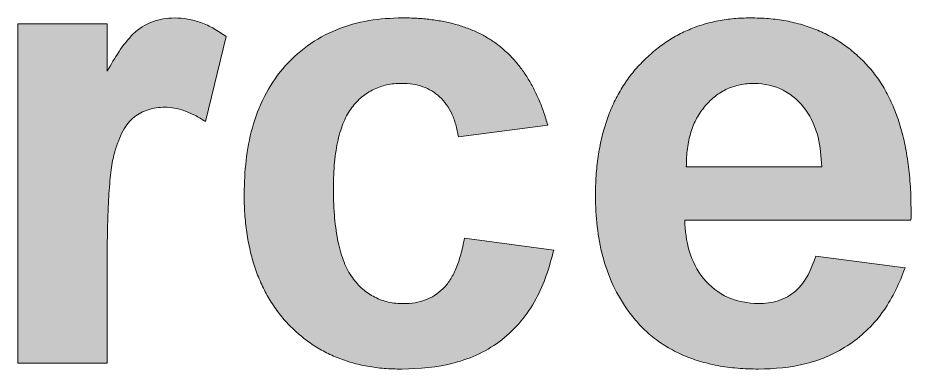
# Model space of a CAD drawing. Extents: x 222 to 1672, y 144 to 807.
# Drawn here: x 461.478 to 465.325, y 383.251 to 384.764 of the extents above; entities that cross this region are included whole.
import ezdxf

# ---------------------------------------------------------------- set-up
doc = ezdxf.new("R2010")
doc.units = 0
doc.header["$LTSCALE"] = 2
doc.header["$MEASUREMENT"] = 0
doc.layers.add('DIM', color=7, linetype='CONTINUOUS')

msp = doc.modelspace()

# ---------------------------------------------------------------- hatches: boundary and pattern name
at = {"layer": 'DIM', "lineweight": 5}
h = msp.add_hatch(color=256, dxfattribs=at)
edge = h.paths.add_edge_path(flags=0)
edge.add_spline(control_points=[(462.37527, 384.68311), (462.35758, 384.69545), (462.32335, 384.71932), (462.26755, 384.74473), (462.21072, 384.76095), (462.17212, 384.76302), (462.15292, 384.76404)], knot_values=[0, 0, 0, 0, 0.2683154, 0.519385, 0.7609211, 1, 1, 1, 1], weights=[1, 1, 1, 1, 1, 1, 1], degree=3, periodic=0)
edge.add_spline(control_points=[(462.15292, 384.76404), (462.12009, 384.76272), (462.08763, 384.75837), (462.02633, 384.73544), (461.99818, 384.71826), (461.92846, 384.64863), (461.89526, 384.59128), (461.86245, 384.53448)], knot_values=[0, 0, 0, 0, 0.25, 0.25, 0.5, 0.5, 1, 1, 1, 1], weights=[1, 1, 1, 1, 1, 1, 1, 1], degree=3, periodic=0)
edge.add_line((461.86245, 384.53448), (461.86245, 384.7384))
edge.add_line((461.86245, 384.7384), (461.47784, 384.7384))
edge.add_line((461.47784, 384.7384), (461.47784, 383.27686))
edge.add_line((461.47784, 383.27686), (461.86245, 383.27686))
edge.add_line((461.86245, 383.27686), (461.86245, 383.71036))
edge.add_spline(control_points=[(461.86245, 383.71036), (461.86248, 383.73894), (461.86254, 383.79357), (461.86424, 383.8717), (461.86659, 383.94208), (461.86959, 384.00489), (461.87403, 384.05991), (461.87896, 384.10741), (461.88529, 384.14712), (461.89437, 384.18869), (461.90909, 384.23126), (461.92807, 384.27521), (461.95088, 384.31043), (461.97736, 384.33718), (462.00697, 384.3563), (462.03918, 384.3696), (462.07411, 384.37786), (462.09838, 384.3789), (462.11085, 384.37943)], knot_values=[0, 0, 0, 0, 0.107962, 0.2063582, 0.2951999, 0.3740037, 0.4438441, 0.5037341, 0.5543266, 0.5956948, 0.6642943, 0.7241247, 0.7761752, 0.8218364, 0.8652137, 0.9084058, 0.9529497, 1, 1, 1, 1], weights=[1, 1, 1, 1, 1, 1, 1, 1, 1, 1, 1, 1, 1, 1, 1, 1, 1, 1, 1], degree=3, periodic=0)
edge.add_spline(control_points=[(462.11085, 384.37943), (462.12468, 384.37858), (462.15333, 384.37683), (462.1966, 384.36423), (462.24158, 384.34497), (462.2704, 384.32684), (462.28553, 384.31733)], knot_values=[0, 0, 0, 0, 0.220706, 0.457143, 0.7150645, 1, 1, 1, 1], weights=[1, 1, 1, 1, 1, 1, 1], degree=3, periodic=0)
edge.add_line((462.28553, 384.31733), (462.37527, 384.68311))
h = msp.add_hatch(color=256, dxfattribs=at)
edge = h.paths.add_edge_path(flags=0)
edge.add_spline(control_points=[(462.83681, 384.02927), (462.83703, 384.0489), (462.83746, 384.08674), (462.84094, 384.14134), (462.84732, 384.1915), (462.8561, 384.23741), (462.86703, 384.27905), (462.88082, 384.31628), (462.89644, 384.34943), (462.91573, 384.37776), (462.93671, 384.40232), (462.95908, 384.42381), (462.98361, 384.44158), (463.00952, 384.45661), (463.03758, 384.46765), (463.06687, 384.47632), (463.09814, 384.4811), (463.11951, 384.48169), (463.13048, 384.48199)], knot_values=[0, 0, 0, 0, 0.096496, 0.1859478, 0.2686545, 0.344853, 0.4155385, 0.4799093, 0.5397874, 0.5951231, 0.6477295, 0.6983326, 0.747164, 0.7962506, 0.8451217, 0.8949745, 0.9461195, 1, 1, 1, 1], weights=[1, 1, 1, 1, 1, 1, 1, 1, 1, 1, 1, 1, 1, 1, 1, 1, 1, 1, 1], degree=3, periodic=0)
edge.add_spline(control_points=[(463.13048, 384.48199), (463.14657, 384.48135), (463.17754, 384.48012), (463.22173, 384.4692), (463.26083, 384.45042), (463.29526, 384.42467), (463.32451, 384.39163), (463.34789, 384.35118), (463.36499, 384.3036), (463.37174, 384.26923), (463.37527, 384.25122)], knot_values=[0, 0, 0, 0, 0.1296463, 0.2495822, 0.3642692, 0.4773921, 0.5941503, 0.7177654, 0.85206, 1, 1, 1, 1], weights=[1, 1, 1, 1, 1, 1, 1, 1, 1, 1, 1], degree=3, periodic=0)
edge.add_line((463.37527, 384.25122), (463.75989, 384.30251))
edge.add_spline(control_points=[(463.75989, 384.30251), (463.7541, 384.32141), (463.74278, 384.35838), (463.72244, 384.41139), (463.699, 384.46039), (463.67353, 384.50611), (463.64445, 384.54767), (463.61335, 384.58608), (463.57899, 384.62015), (463.54234, 384.651), (463.50261, 384.67788), (463.45955, 384.70085), (463.41335, 384.72059), (463.36367, 384.73639), (463.31078, 384.74896), (463.25462, 384.75742), (463.19525, 384.76342), (463.15453, 384.76383), (463.13368, 384.76404)], knot_values=[0, 0, 0, 0, 0.0698512, 0.1366362, 0.2003891, 0.2616786, 0.3213756, 0.3793866, 0.4361184, 0.4920734, 0.5484902, 0.6052906, 0.6642858, 0.7257766, 0.7893091, 0.8561923, 0.9263522, 1, 1, 1, 1], weights=[1, 1, 1, 1, 1, 1, 1, 1, 1, 1, 1, 1, 1, 1, 1, 1, 1, 1, 1], degree=3, periodic=0)
edge.add_spline(control_points=[(463.13368, 384.76404), (463.08527, 384.76288), (463.03698, 384.76053), (462.94165, 384.7442), (462.89466, 384.73122), (462.76134, 384.67674), (462.68141, 384.61882), (462.55649, 384.47145), (462.51359, 384.38277), (462.46196, 384.19782), (462.45375, 384.10264), (462.45219, 384.00643)], knot_values=[0, 0, 0, 0, 0.125, 0.125, 0.25, 0.25, 0.5, 0.5, 0.75, 0.75, 1, 1, 1, 1], weights=[1, 1, 1, 1, 1, 1, 1, 1, 1, 1, 1, 1], degree=3, periodic=0)
edge.add_spline(control_points=[(462.45219, 384.00643), (462.45266, 383.97769), (462.45358, 383.92168), (462.46271, 383.83999), (462.47686, 383.76304), (462.49681, 383.69078), (462.52296, 383.62358), (462.55469, 383.56112), (462.59209, 383.50333), (462.63541, 383.45094), (462.68354, 383.40398), (462.73576, 383.36296), (462.79193, 383.328), (462.85237, 383.30017), (462.91645, 383.27785), (462.98444, 383.26242), (463.05636, 383.25303), (463.10561, 383.25184), (463.13088, 383.25122)], knot_values=[0, 0, 0, 0, 0.0750522, 0.1462926, 0.2144479, 0.2792908, 0.3418141, 0.4025118, 0.4620268, 0.521262, 0.579736, 0.6373872, 0.6944153, 0.7521677, 0.8108672, 0.8713801, 0.9339998, 1, 1, 1, 1], weights=[1, 1, 1, 1, 1, 1, 1, 1, 1, 1, 1, 1, 1, 1, 1, 1, 1, 1, 1], degree=3, periodic=0)
edge.add_spline(control_points=[(463.13088, 383.25122), (463.2073, 383.25252), (463.28301, 383.2589), (463.43086, 383.29771), (463.50157, 383.33067), (463.62239, 383.42508), (463.67202, 383.48557), (463.74426, 383.61828), (463.76728, 383.69016), (463.78553, 383.76404)], knot_values=[0, 0, 0, 0, 0.25, 0.25, 0.5, 0.5, 0.75, 0.75, 1, 1, 1, 1], weights=[1, 1, 1, 1, 1, 1, 1, 1, 1, 1], degree=3, periodic=0)
edge.add_line((463.78553, 383.76404), (463.40091, 383.81533))
edge.add_spline(control_points=[(463.40091, 383.81533), (463.39869, 383.80287), (463.39437, 383.77873), (463.38523, 383.74438), (463.37598, 383.71247), (463.36463, 383.68382), (463.35268, 383.65766), (463.3391, 383.63469), (463.32469, 383.61413), (463.30327, 383.59151), (463.27385, 383.56762), (463.23286, 383.54772), (463.18742, 383.53535), (463.1554, 383.53398), (463.13889, 383.53327)], knot_values=[0, 0, 0, 0, 0.0890425, 0.1724857, 0.250097, 0.3227148, 0.3891563, 0.4523534, 0.5102685, 0.565473, 0.6711719, 0.7750069, 0.8839984, 1, 1, 1, 1], weights=[1, 1, 1, 1, 1, 1, 1, 1, 1, 1, 1, 1, 1, 1, 1], degree=3, periodic=0)
edge.add_spline(control_points=[(463.13889, 383.53327), (463.12765, 383.53354), (463.10558, 383.53407), (463.07342, 383.53939), (463.04299, 383.54821), (463.01445, 383.56084), (462.98733, 383.57639), (462.96233, 383.59599), (462.93897, 383.61888), (462.91765, 383.64567), (462.89797, 383.67641), (462.88187, 383.71246), (462.86791, 383.7531), (462.85626, 383.79863), (462.84772, 383.8493), (462.84146, 383.90494), (462.83732, 383.9655), (462.83698, 384.00749), (462.83681, 384.02927)], knot_values=[0, 0, 0, 0, 0.0513937, 0.100926, 0.1486926, 0.196039, 0.243417, 0.2913358, 0.3410337, 0.3927643, 0.4476987, 0.5075839, 0.5729099, 0.6442064, 0.7223747, 0.8078838, 0.9003677, 1, 1, 1, 1], weights=[1, 1, 1, 1, 1, 1, 1, 1, 1, 1, 1, 1, 1, 1, 1, 1, 1, 1, 1], degree=3, periodic=0)
h = msp.add_hatch(color=256, dxfattribs=at)
edge = h.paths.add_edge_path(flags=0)
edge.add_spline(control_points=[(464.10844, 383.49802), (464.12413, 383.47837), (464.15527, 383.43935), (464.21021, 383.38845), (464.27197, 383.3463), (464.3392, 383.311), (464.41291, 383.28446), (464.49229, 383.26451), (464.5781, 383.25362), (464.63726, 383.25204), (464.66774, 383.25122)], knot_values=[0, 0, 0, 0, 0.1185534, 0.2354108, 0.3518544, 0.4705435, 0.5927861, 0.7207404, 0.8561513, 1, 1, 1, 1], weights=[1, 1, 1, 1, 1, 1, 1, 1, 1, 1, 1], degree=3, periodic=0)
edge.add_spline(control_points=[(464.66774, 383.25122), (464.73694, 383.25219), (464.80584, 383.25808), (464.94011, 383.29238), (465.00343, 383.32031), (465.11781, 383.39808), (465.16722, 383.44725), (465.24592, 383.56021), (465.27479, 383.62226), (465.29835, 383.68712)], knot_values=[0, 0, 0, 0, 0.25, 0.25, 0.5, 0.5, 0.75, 0.75, 1, 1, 1, 1], weights=[1, 1, 1, 1, 1, 1, 1, 1, 1, 1], degree=3, periodic=0)
edge.add_line((465.29835, 383.68712), (464.91373, 383.7384))
edge.add_spline(control_points=[(464.91373, 383.7384), (464.89583, 383.68277), (464.87184, 383.62683), (464.8055, 383.56926), (464.77938, 383.55477), (464.72459, 383.53668), (464.69584, 383.53458), (464.66694, 383.53327)], knot_values=[0, 0, 0, 0, 0.5, 0.5, 0.75, 0.75, 1, 1, 1, 1], weights=[1, 1, 1, 1, 1, 1, 1, 1], degree=3, periodic=0)
edge.add_spline(control_points=[(464.66694, 383.53327), (464.62194, 383.53458), (464.5771, 383.54215), (464.4959, 383.57847), (464.45999, 383.60718), (464.40182, 383.67627), (464.38207, 383.71716), (464.35621, 383.80303), (464.35168, 383.84742), (464.34963, 383.89225)], knot_values=[0, 0, 0, 0, 0.25, 0.25, 0.5, 0.5, 0.75, 0.75, 1, 1, 1, 1], weights=[1, 1, 1, 1, 1, 1, 1, 1, 1, 1], degree=3, periodic=0)
edge.add_line((464.34963, 383.89225), (465.32399, 383.89225))
edge.add_spline(control_points=[(465.32399, 383.89225), (465.32421, 383.92792), (465.32464, 383.99707), (465.31725, 384.09733), (465.30428, 384.19055), (465.28532, 384.27673), (465.25971, 384.35565), (465.22796, 384.42752), (465.1904, 384.49266), (465.14604, 384.55003), (465.09674, 384.60046), (465.04327, 384.64448), (464.98517, 384.68162), (464.92263, 384.71161), (464.85609, 384.73552), (464.78513, 384.75217), (464.70997, 384.7624), (464.65842, 384.76349), (464.63208, 384.76404)], knot_values=[0, 0, 0, 0, 0.0842088, 0.1632579, 0.2371625, 0.3063307, 0.3713571, 0.4327753, 0.4915723, 0.548471, 0.6035579, 0.6577904, 0.7116825, 0.7659883, 0.8212527, 0.8783182, 0.937819, 1, 1, 1, 1], weights=[1, 1, 1, 1, 1, 1, 1, 1, 1, 1, 1, 1, 1, 1, 1, 1, 1, 1, 1], degree=3, periodic=0)
edge.add_spline(control_points=[(464.63208, 384.76404), (464.60854, 384.76346), (464.56219, 384.76232), (464.49434, 384.75227), (464.42931, 384.73703), (464.36784, 384.71418), (464.30913, 384.68583), (464.25417, 384.65002), (464.20173, 384.60871), (464.15309, 384.56097), (464.1083, 384.50806), (464.07059, 384.44886), (464.03705, 384.38584), (464.01106, 384.31716), (463.98985, 384.24408), (463.97606, 384.16575), (463.96626, 384.08293), (463.96544, 384.02596), (463.96501, 383.99682)], knot_values=[0, 0, 0, 0, 0.0616902, 0.1214595, 0.1794642, 0.236513, 0.2930448, 0.3500592, 0.4081347, 0.4678096, 0.5284676, 0.5894593, 0.6514795, 0.7153338, 0.7816114, 0.8507004, 0.9236277, 1, 1, 1, 1], weights=[1, 1, 1, 1, 1, 1, 1, 1, 1, 1, 1, 1, 1, 1, 1, 1, 1, 1, 1], degree=3, periodic=0)
edge.add_spline(control_points=[(463.96501, 383.99682), (463.96685, 383.90891), (463.97364, 383.82161), (464.00856, 383.6937), (464.02297, 383.65205), (464.06011, 383.57175), (464.08338, 383.53436), (464.10844, 383.49802)], knot_values=[0, 0, 0, 0, 0.5, 0.5, 0.75, 0.75, 1, 1, 1, 1], weights=[1, 1, 1, 1, 1, 1, 1, 1], degree=3, periodic=0)
edge = h.paths.add_edge_path(flags=0)
edge.add_spline(control_points=[(464.43817, 384.38544), (464.44524, 384.39306), (464.45914, 384.40805), (464.48221, 384.42783), (464.5066, 384.4447), (464.5324, 384.45846), (464.55962, 384.46891), (464.58819, 384.47663), (464.61833, 384.48099), (464.63888, 384.48165), (464.64931, 384.48199)], knot_values=[0, 0, 0, 0, 0.1299254, 0.2554615, 0.379151, 0.5001849, 0.6202121, 0.7429622, 0.8695604, 1, 1, 1, 1], weights=[1, 1, 1, 1, 1, 1, 1, 1, 1, 1, 1], degree=3, periodic=0)
edge.add_spline(control_points=[(464.64931, 384.48199), (464.69292, 384.48034), (464.73569, 384.47274), (464.81267, 384.43139), (464.84561, 384.40209), (464.89628, 384.33231), (464.91334, 384.29139), (464.93406, 384.20865), (464.93737, 384.16596), (464.93937, 384.12302)], knot_values=[0, 0, 0, 0, 0.25, 0.25, 0.5, 0.5, 0.75, 0.75, 1, 1, 1, 1], weights=[1, 1, 1, 1, 1, 1, 1, 1, 1, 1], degree=3, periodic=0)
edge.add_line((464.93937, 384.12302), (464.35644, 384.12302))
edge.add_spline(control_points=[(464.35644, 384.12302), (464.35665, 384.13652), (464.35706, 384.16276), (464.36084, 384.20103), (464.36645, 384.23734), (464.37603, 384.2712), (464.38693, 384.3034), (464.40155, 384.3329), (464.41834, 384.36051), (464.43158, 384.37715), (464.43817, 384.38544)], knot_values=[0, 0, 0, 0, 0.1441429, 0.2802698, 0.4104282, 0.5360437, 0.6556085, 0.7730006, 0.8870158, 1, 1, 1, 1], weights=[1, 1, 1, 1, 1, 1, 1, 1, 1, 1, 1], degree=3, periodic=0)

# ---------------------------------------------------------------- linework, layer by layer
for p, q in [((461.47784, 384.7384), (461.86245, 384.7384)), ((461.47784, 383.27686), (461.47784, 384.7384)), ((461.86245, 384.7384), (461.86245, 384.53448)), ((462.37527, 384.68311), (462.28553, 384.31733)), ((463.75989, 384.30251), (463.37527, 384.25122)), ((464.35644, 384.12302), (464.93937, 384.12302)), ((465.32399, 383.89225), (464.34963, 383.89225)), ((463.40091, 383.81533), (463.78553, 383.76404)), ((464.91373, 383.7384), (465.29835, 383.68712)), ((461.86245, 383.71036), (461.86245, 383.27686)), ((461.86245, 383.27686), (461.47784, 383.27686))]:
    msp.add_line(p, q, dxfattribs=at)
for points, knots in [([(461.86245, 384.53448), (461.89526, 384.59128), (461.92846, 384.64863), (461.99818, 384.71826), (462.02633, 384.73544), (462.08763, 384.75837), (462.12009, 384.76272), (462.15292, 384.76404)], [0, 0, 0, 0, 0.5, 0.5, 0.75, 0.75, 1, 1, 1, 1]), ([(462.15292, 384.76404), (462.17212, 384.76302), (462.21072, 384.76095), (462.26755, 384.74473), (462.32335, 384.71932), (462.35758, 384.69545), (462.37527, 384.68311)], [0, 0, 0, 0, 0.2390789, 0.480615, 0.7316846, 1, 1, 1, 1]), ([(462.45219, 384.00643), (462.45375, 384.10264), (462.46196, 384.19782), (462.51359, 384.38277), (462.55649, 384.47145), (462.68141, 384.61882), (462.76134, 384.67674), (462.89466, 384.73122), (462.94165, 384.7442), (463.03698, 384.76053), (463.08527, 384.76288), (463.13368, 384.76404)], [0, 0, 0, 0, 0.25, 0.25, 0.5, 0.5, 0.75, 0.75, 0.875, 0.875, 1, 1, 1, 1]), ([(463.13368, 384.76404), (463.15453, 384.76383), (463.19525, 384.76342), (463.25462, 384.75742), (463.31078, 384.74896), (463.36367, 384.73639), (463.41335, 384.72059), (463.45955, 384.70085), (463.50261, 384.67788), (463.54234, 384.651), (463.57899, 384.62015), (463.61335, 384.58608), (463.64445, 384.54767), (463.67353, 384.50611), (463.699, 384.46039), (463.72244, 384.41139), (463.74278, 384.35838), (463.7541, 384.32141), (463.75989, 384.30251)], [0, 0, 0, 0, 0.0736478, 0.1438077, 0.2106909, 0.2742234, 0.3357142, 0.3947094, 0.4515098, 0.5079266, 0.5638816, 0.6206134, 0.6786244, 0.7383214, 0.7996109, 0.8633638, 0.9301488, 1, 1, 1, 1]), ([(463.96501, 383.99682), (463.96544, 384.02596), (463.96626, 384.08293), (463.97606, 384.16575), (463.98985, 384.24408), (464.01106, 384.31716), (464.03705, 384.38584), (464.07059, 384.44886), (464.1083, 384.50806), (464.15309, 384.56097), (464.20173, 384.60871), (464.25417, 384.65002), (464.30913, 384.68583), (464.36784, 384.71418), (464.42931, 384.73703), (464.49434, 384.75227), (464.56219, 384.76232), (464.60854, 384.76346), (464.63208, 384.76404)], [0, 0, 0, 0, 0.0763723, 0.1492996, 0.2183886, 0.2846662, 0.3485205, 0.4105407, 0.4715324, 0.5321904, 0.5918653, 0.6499408, 0.7069552, 0.763487, 0.8205358, 0.8785405, 0.9383098, 1, 1, 1, 1]), ([(464.63208, 384.76404), (464.65842, 384.76349), (464.70997, 384.7624), (464.78513, 384.75217), (464.85609, 384.73552), (464.92263, 384.71161), (464.98517, 384.68162), (465.04327, 384.64448), (465.09674, 384.60046), (465.14604, 384.55003), (465.1904, 384.49266), (465.22796, 384.42752), (465.25971, 384.35565), (465.28532, 384.27673), (465.30428, 384.19055), (465.31725, 384.09733), (465.32464, 383.99707), (465.32421, 383.92792), (465.32399, 383.89225)], [0, 0, 0, 0, 0.062181, 0.1216818, 0.1787473, 0.2340117, 0.2883175, 0.3422096, 0.3964421, 0.451529, 0.5084277, 0.5672247, 0.6286429, 0.6936693, 0.7628375, 0.8367421, 0.9157912, 1, 1, 1, 1]), ([(463.13048, 384.48199), (463.11951, 384.48169), (463.09814, 384.4811), (463.06687, 384.47632), (463.03758, 384.46765), (463.00952, 384.45661), (462.98361, 384.44158), (462.95908, 384.42381), (462.93671, 384.40232), (462.91573, 384.37776), (462.89644, 384.34943), (462.88082, 384.31628), (462.86703, 384.27905), (462.8561, 384.23741), (462.84732, 384.1915), (462.84094, 384.14134), (462.83746, 384.08674), (462.83703, 384.0489), (462.83681, 384.02927)], [0, 0, 0, 0, 0.0538805, 0.1050255, 0.1548783, 0.2037494, 0.252836, 0.3016674, 0.3522705, 0.4048769, 0.4602126, 0.5200907, 0.5844615, 0.655147, 0.7313455, 0.8140522, 0.903504, 1, 1, 1, 1]), ([(463.37527, 384.25122), (463.37174, 384.26923), (463.36499, 384.3036), (463.34789, 384.35118), (463.32451, 384.39163), (463.29526, 384.42467), (463.26083, 384.45042), (463.22173, 384.4692), (463.17754, 384.48012), (463.14657, 384.48135), (463.13048, 384.48199)], [0, 0, 0, 0, 0.14794, 0.2822346, 0.4058497, 0.5226079, 0.6357308, 0.7504178, 0.8703537, 1, 1, 1, 1]), ([(464.64931, 384.48199), (464.63888, 384.48165), (464.61833, 384.48099), (464.58819, 384.47663), (464.55962, 384.46891), (464.5324, 384.45846), (464.5066, 384.4447), (464.48221, 384.42783), (464.45914, 384.40805), (464.44524, 384.39306), (464.43817, 384.38544)], [0, 0, 0, 0, 0.1304396, 0.2570378, 0.3797879, 0.4998151, 0.620849, 0.7445385, 0.8700746, 1, 1, 1, 1]), ([(464.93937, 384.12302), (464.93737, 384.16596), (464.93406, 384.20865), (464.91334, 384.29139), (464.89628, 384.33231), (464.84561, 384.40209), (464.81267, 384.43139), (464.73569, 384.47274), (464.69292, 384.48034), (464.64931, 384.48199)], [0, 0, 0, 0, 0.25, 0.25, 0.5, 0.5, 0.75, 0.75, 1, 1, 1, 1]), ([(462.11085, 384.37943), (462.09838, 384.3789), (462.07411, 384.37786), (462.03918, 384.3696), (462.00697, 384.3563), (461.97736, 384.33718), (461.95088, 384.31043), (461.92807, 384.27521), (461.90909, 384.23126), (461.89437, 384.18869), (461.88529, 384.14712), (461.87896, 384.10741), (461.87403, 384.05991), (461.86959, 384.00489), (461.86659, 383.94208), (461.86424, 383.8717), (461.86254, 383.79357), (461.86248, 383.73894), (461.86245, 383.71036)], [0, 0, 0, 0, 0.0470503, 0.0915942, 0.1347863, 0.1781636, 0.2238248, 0.2758753, 0.3357057, 0.4043052, 0.4456734, 0.4962659, 0.5561559, 0.6259963, 0.7048001, 0.7936418, 0.892038, 1, 1, 1, 1]), ([(462.28553, 384.31733), (462.2704, 384.32684), (462.24158, 384.34497), (462.1966, 384.36423), (462.15333, 384.37683), (462.12468, 384.37858), (462.11085, 384.37943)], [0, 0, 0, 0, 0.2849355, 0.542857, 0.779294, 1, 1, 1, 1]), ([(464.43817, 384.38544), (464.43158, 384.37715), (464.41834, 384.36051), (464.40155, 384.3329), (464.38693, 384.3034), (464.37603, 384.2712), (464.36645, 384.23734), (464.36084, 384.20103), (464.35706, 384.16276), (464.35665, 384.13652), (464.35644, 384.12302)], [0, 0, 0, 0, 0.1129842, 0.2269994, 0.3443915, 0.4639563, 0.5895718, 0.7197302, 0.8558571, 1, 1, 1, 1]), ([(462.83681, 384.02927), (462.83698, 384.00749), (462.83732, 383.9655), (462.84146, 383.90494), (462.84772, 383.8493), (462.85626, 383.79863), (462.86791, 383.7531), (462.88187, 383.71246), (462.89797, 383.67641), (462.91765, 383.64567), (462.93897, 383.61888), (462.96233, 383.59599), (462.98733, 383.57639), (463.01445, 383.56084), (463.04299, 383.54821), (463.07342, 383.53939), (463.10558, 383.53407), (463.12765, 383.53354), (463.13889, 383.53327)], [0, 0, 0, 0, 0.0996323, 0.1921162, 0.2776253, 0.3557936, 0.4270901, 0.4924161, 0.5523013, 0.6072357, 0.6589663, 0.7086642, 0.756583, 0.803961, 0.8513074, 0.899074, 0.9486063, 1, 1, 1, 1]), ([(463.13088, 383.25122), (463.10561, 383.25184), (463.05636, 383.25303), (462.98444, 383.26242), (462.91645, 383.27785), (462.85237, 383.30017), (462.79193, 383.328), (462.73576, 383.36296), (462.68354, 383.40398), (462.63541, 383.45094), (462.59209, 383.50333), (462.55469, 383.56112), (462.52296, 383.62358), (462.49681, 383.69078), (462.47686, 383.76304), (462.46271, 383.83999), (462.45358, 383.92168), (462.45266, 383.97769), (462.45219, 384.00643)], [0, 0, 0, 0, 0.0660002, 0.1286199, 0.1891328, 0.2478323, 0.3055847, 0.3626128, 0.420264, 0.478738, 0.5379732, 0.5974882, 0.6581859, 0.7207092, 0.7855521, 0.8537074, 0.9249478, 1, 1, 1, 1]), ([(464.10844, 383.49802), (464.08338, 383.53436), (464.06011, 383.57175), (464.02297, 383.65205), (464.00856, 383.6937), (463.97364, 383.82161), (463.96685, 383.90891), (463.96501, 383.99682)], [0, 0, 0, 0, 0.25, 0.25, 0.5, 0.5, 1, 1, 1, 1]), ([(464.34963, 383.89225), (464.35168, 383.84742), (464.35621, 383.80303), (464.38207, 383.71716), (464.40182, 383.67627), (464.45999, 383.60718), (464.4959, 383.57847), (464.5771, 383.54215), (464.62194, 383.53458), (464.66694, 383.53327)], [0, 0, 0, 0, 0.25, 0.25, 0.5, 0.5, 0.75, 0.75, 1, 1, 1, 1]), ([(463.13889, 383.53327), (463.1554, 383.53398), (463.18742, 383.53535), (463.23286, 383.54772), (463.27385, 383.56762), (463.30327, 383.59151), (463.32469, 383.61413), (463.3391, 383.63469), (463.35268, 383.65766), (463.36463, 383.68382), (463.37598, 383.71247), (463.38523, 383.74438), (463.39437, 383.77873), (463.39869, 383.80287), (463.40091, 383.81533)], [0, 0, 0, 0, 0.1160016, 0.2249931, 0.3288281, 0.434527, 0.4897315, 0.5476466, 0.6108437, 0.6772852, 0.749903, 0.8275143, 0.9109575, 1, 1, 1, 1]), ([(463.78553, 383.76404), (463.76728, 383.69016), (463.74426, 383.61828), (463.67202, 383.48557), (463.62239, 383.42508), (463.50157, 383.33067), (463.43086, 383.29771), (463.28301, 383.2589), (463.2073, 383.25252), (463.13088, 383.25122)], [0, 0, 0, 0, 0.25, 0.25, 0.5, 0.5, 0.75, 0.75, 1, 1, 1, 1]), ([(464.66694, 383.53327), (464.69584, 383.53458), (464.72459, 383.53668), (464.77938, 383.55477), (464.8055, 383.56926), (464.87184, 383.62683), (464.89583, 383.68277), (464.91373, 383.7384)], [0, 0, 0, 0, 0.25, 0.25, 0.5, 0.5, 1, 1, 1, 1]), ([(465.29835, 383.68712), (465.27479, 383.62226), (465.24592, 383.56021), (465.16722, 383.44725), (465.11781, 383.39808), (465.00343, 383.32031), (464.94011, 383.29238), (464.80584, 383.25808), (464.73694, 383.25219), (464.66774, 383.25122)], [0, 0, 0, 0, 0.25, 0.25, 0.5, 0.5, 0.75, 0.75, 1, 1, 1, 1]), ([(464.66774, 383.25122), (464.63726, 383.25204), (464.5781, 383.25362), (464.49229, 383.26451), (464.41291, 383.28446), (464.3392, 383.311), (464.27197, 383.3463), (464.21021, 383.38845), (464.15527, 383.43935), (464.12413, 383.47837), (464.10844, 383.49802)], [0, 0, 0, 0, 0.1438487, 0.2792596, 0.4072139, 0.5294565, 0.6481456, 0.7645892, 0.8814466, 1, 1, 1, 1])]:
    msp.add_open_spline(points, degree=3, knots=knots, dxfattribs=at)

doc.saveas('drawing.dxf')
